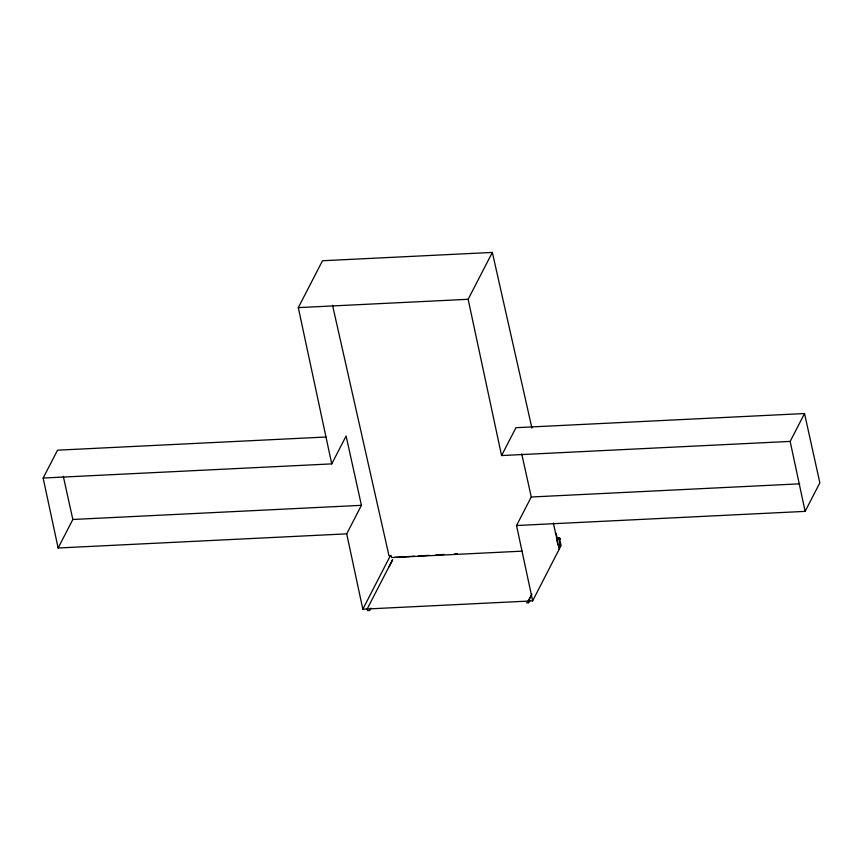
<?xml version="1.0" encoding="UTF-8"?>
<svg xmlns="http://www.w3.org/2000/svg" width="863" height="863" viewBox="0 0 863 863"><rect width="100%" height="100%" fill="white"/><g stroke="black" fill="none" stroke-linecap="round" stroke-linejoin="round"><path stroke-width="1.29" d="M390.335 555.761L362.827 609.192L532.654 600.864L561.09 545.513L559.31 537.606L557.12 537.714L556.559 538.868L557.638 543.614M558.803 547.358L560.087 544.693L558.749 538.76L559.31 537.606C560.314 542.903 560.011 535.351 559.655 539.138M389.137 566.775L392.643 559.666L367.185 608.976L367.53 610.583L369.72 610.486L370.95 608.102M43.15 478.048L331.737 463.884L346.117 436.031L361.424 505.33L346.71 533.852L58.123 548.005L43.15 478.048L57.53 450.184L325.987 437.012M58.123 548.005L72.837 519.483L63.312 476.333M331.737 463.884L298.307 307.627L322.503 260.745L492.341 252.417L531.921 428.07M501.576 455.556L515.955 427.692L804.543 413.539L790.163 441.403L501.576 455.556L468.145 299.288L492.341 252.417M532.654 600.864L516.538 525.524L531.263 497.002L521.727 453.852M526.452 602.795L528.631 602.687L528.296 601.08L531.932 594.035M528.631 602.687L529.86 600.303M516.538 525.524L805.125 511.371L819.85 482.838L804.543 413.539M528.296 601.08L531.489 595.179M394.218 557.433L414.38 556.225M418.415 555.988L429.17 555.341M435.891 554.941L443.949 554.456M454.704 553.819L457.401 553.658M298.307 307.627L468.145 299.288M72.837 519.483L361.424 505.33M531.263 497.002L799.721 483.83M556.559 538.868L558.749 538.76M557.897 544.801L560.087 544.693M522.147 551.155L391.597 557.563L391.155 555.578L388.976 555.686L332.546 305.308M553.334 523.064L559.256 549.343M790.163 441.403L805.125 511.371M346.71 533.852L362.827 609.192M555.351 532.762A6.462 1.985 87.2 0 1 556.937 537.412"/></g></svg>
